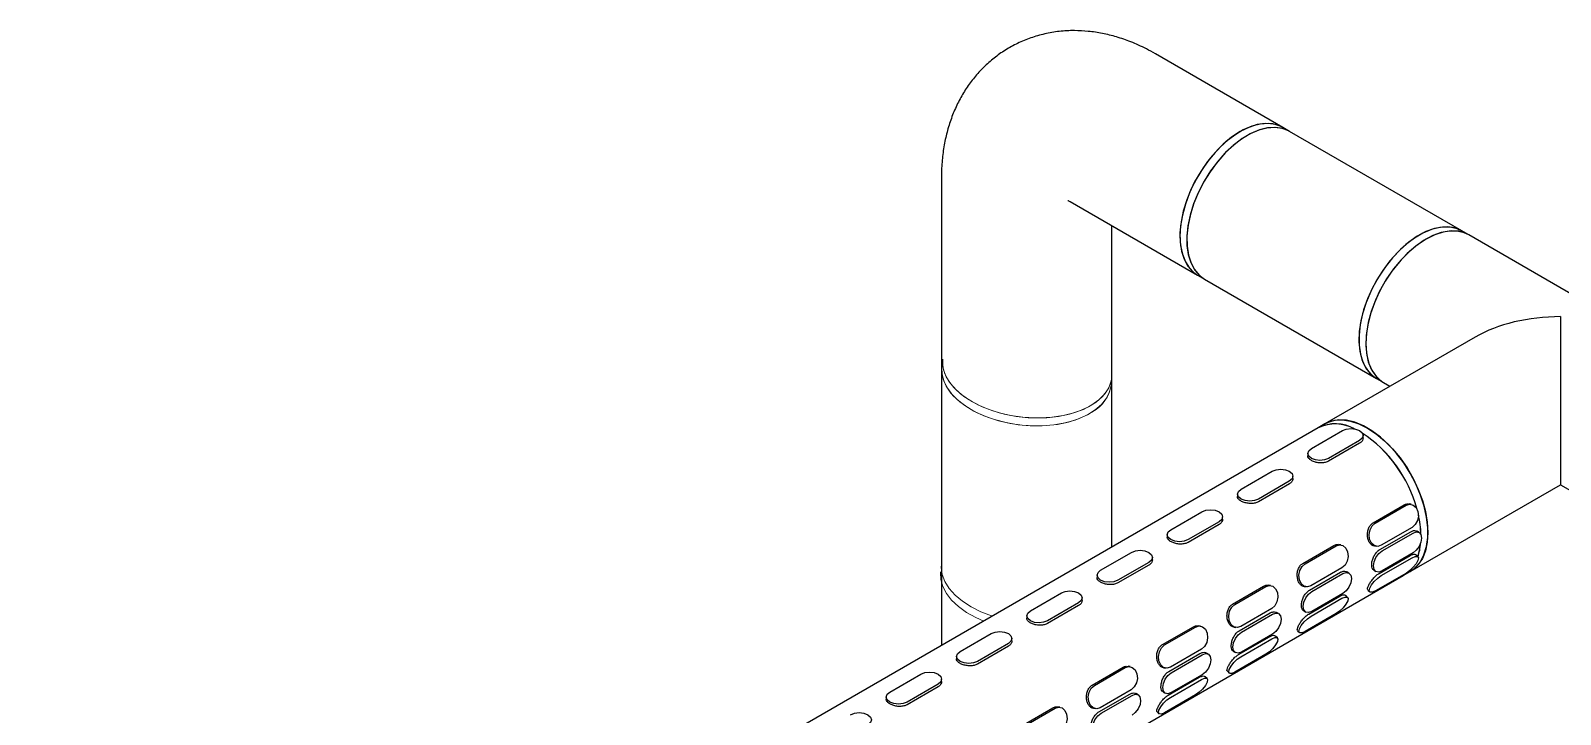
# Model space of a CAD drawing. Extents: x 0 to 3125, y 0 to 2290.
# Drawn here: x 2037.6 to 2350.8, y 1706 to 1845.9 of the extents above; entities that cross this region are included whole.
import ezdxf

# ---------------------------------------------------------------- set-up
doc = ezdxf.new("R2010")
doc.units = 0
doc.header["$LTSCALE"] = 10
doc.header["$MEASUREMENT"] = 0
doc.linetypes.add('SLD-实线', pattern=[0])
doc.layers.get('0').update_dxf_attribs({"linetype": 'CONTINUOUS'})

msp = doc.modelspace()

# ---------------------------------------------------------------- linework, layer by layer
at = {"color": 7, "linetype": 'Continuous', "lineweight": 25}
for p, q in [((2293.97, 1826.08), (2267.88, 1841.13)), ((2295.38, 1825.26), (2293.97, 1826.08)), ((2330.63, 1804.91), (2295.38, 1825.26)), ((2224.08, 1815.85), (2224.08, 1720.1)), ((2250.44, 1810.91), (2276.52, 1795.85)), ((2258.98, 1740.25), (2258.98, 1805.98)), ((2332.04, 1804.1), (2330.63, 1804.91)), ((2387.03, 1772.35), (2332.04, 1804.1)), ((2276.52, 1795.85), (2277.93, 1795.04)), ((2277.93, 1795.04), (2313.18, 1774.69)), ((2350.81, 1787.36), (2350.81, 1752.97)), ((2333.37, 1783.19), (2302.61, 1765.43)), ((2313.18, 1774.69), (2314.59, 1773.87)), ((2314.59, 1773.87), (2315.91, 1773.11)), ((2301.2, 1764.62), (1888.05, 1526.11)), ((2299.83, 1760.38), (2306.17, 1764.04)), ((2302.61, 1765.43), (2301.2, 1764.62)), ((2309.7, 1762.01), (2303.35, 1758.35)), ((2309.7, 1761.46), (2303.35, 1757.8)), ((2310.43, 1762.55), (2310.43, 1763.03)), ((2299.1, 1759.36), (2299.1, 1758.88)), ((2285.44, 1752.08), (2291.79, 1755.74)), ((2296.05, 1754.25), (2296.05, 1754.73)), ((2284.71, 1751.06), (2284.71, 1750.58)), ((2295.31, 1753.71), (2288.97, 1750.05)), ((2295.32, 1753.16), (2288.97, 1749.49)), ((2320.05, 1735.21), (2350.81, 1752.97)), ((2350.81, 1752.97), (2369.59, 1742.13)), ((2312.47, 1745.18), (2318.81, 1748.84)), ((2312.92, 1745.11), (2319.26, 1748.77)), ((2320.25, 1748.97), (2319.83, 1749.04)), ((2271.06, 1743.78), (2277.41, 1747.44)), ((2280.93, 1745.41), (2274.59, 1741.74)), ((2280.93, 1744.85), (2274.59, 1741.19)), ((2281.66, 1745.94), (2281.66, 1746.42)), ((2270.33, 1742.76), (2270.33, 1742.28)), ((2313.81, 1739.7), (2320.16, 1743.37)), ((2320.47, 1744.25), (2314.13, 1740.59)), ((2314.29, 1739.43), (2320.64, 1743.09)), ((2321.88, 1743.21), (2321.47, 1743.45)), ((2256.68, 1735.47), (2263.02, 1739.14)), ((2298.09, 1736.87), (2304.43, 1740.54)), ((2298.54, 1736.8), (2304.88, 1740.47)), ((2305.87, 1740.67), (2305.45, 1740.73)), ((2312.72, 1740.45), (2313.14, 1740.38)), ((2313.68, 1734.83), (2320.03, 1738.5)), ((2320.64, 1739.02), (2314.29, 1735.36)), ((2321.64, 1738.25), (2321.26, 1738.62)), ((2266.55, 1737.1), (2260.2, 1733.44)), ((2266.55, 1736.55), (2260.2, 1732.89)), ((2267.28, 1737.64), (2267.28, 1738.12)), ((2306.09, 1735.95), (2299.74, 1732.28)), ((2312.63, 1735.47), (2313.05, 1735.23)), ((2314.13, 1734.38), (2320.48, 1738.05)), ((1905.5, 1495.89), (2318.64, 1734.4)), ((2255.95, 1734.45), (2255.95, 1733.97)), ((2283.7, 1728.57), (2290.05, 1732.23)), ((2284.15, 1728.5), (2290.5, 1732.16)), ((2291.49, 1732.37), (2291.07, 1732.43)), ((2298.34, 1732.15), (2298.76, 1732.08)), ((2299.43, 1731.4), (2305.77, 1735.06)), ((2299.91, 1731.12), (2306.25, 1734.79)), ((2307.5, 1734.91), (2307.08, 1735.15)), ((2319.27, 1734.91), (2312.93, 1731.25)), ((2318.64, 1734.4), (2320.05, 1735.21)), ((2242.3, 1727.17), (2248.64, 1730.83)), ((2252.9, 1729.34), (2252.9, 1729.82)), ((2299.3, 1726.53), (2305.64, 1730.19)), ((2299.75, 1726.08), (2306.09, 1729.74)), ((2306.26, 1730.72), (2299.91, 1727.05)), ((2307.25, 1729.94), (2306.88, 1730.32)), ((2311.39, 1731.43), (2311.77, 1731.05)), ((2241.57, 1726.15), (2241.57, 1725.67)), ((2252.17, 1728.8), (2245.82, 1725.14)), ((2252.17, 1728.25), (2245.82, 1724.58)), ((2285.05, 1723.1), (2291.39, 1726.76)), ((2291.71, 1727.64), (2285.36, 1723.98)), ((2285.53, 1722.82), (2291.87, 1726.48)), ((2293.12, 1726.61), (2292.7, 1726.85)), ((2298.25, 1727.17), (2298.66, 1726.93)), ((2304.89, 1726.61), (2298.55, 1722.95)), ((2269.32, 1720.27), (2275.67, 1723.93)), ((2269.77, 1720.2), (2276.12, 1723.86)), ((2277.1, 1724.06), (2276.69, 1724.13)), ((2283.96, 1723.84), (2284.37, 1723.78)), ((2297.01, 1723.12), (2297.39, 1722.75)), ((2227.91, 1718.87), (2234.26, 1722.53)), ((2237.78, 1720.5), (2231.44, 1716.84)), ((2237.79, 1719.94), (2231.44, 1716.28)), ((2238.52, 1721.04), (2238.51, 1721.52)), ((2284.92, 1718.23), (2291.26, 1721.89)), ((2285.37, 1717.78), (2291.71, 1721.44)), ((2291.87, 1722.41), (2285.53, 1718.75)), ((2292.87, 1721.64), (2292.49, 1722.02)), ((2227.18, 1717.85), (2227.18, 1717.37)), ((2270.66, 1714.79), (2277.01, 1718.46)), ((2277.32, 1719.34), (2270.98, 1715.68)), ((2271.14, 1714.52), (2277.49, 1718.18)), ((2278.73, 1718.31), (2278.32, 1718.55)), ((2283.87, 1718.87), (2284.28, 1718.63)), ((2290.51, 1718.31), (2284.16, 1714.65)), ((2213.53, 1710.56), (2219.88, 1714.23)), ((2254.94, 1711.97), (2261.28, 1715.63)), ((2255.39, 1711.9), (2261.73, 1715.56)), ((2262.72, 1715.76), (2262.3, 1715.83)), ((2269.57, 1715.54), (2269.99, 1715.48)), ((2270.53, 1709.92), (2276.88, 1713.59)), ((2277.49, 1714.11), (2271.15, 1710.45)), ((2278.49, 1713.34), (2278.11, 1713.71)), ((2282.63, 1714.82), (2283.01, 1714.45)), ((2223.4, 1712.2), (2217.06, 1708.53)), ((2223.4, 1711.64), (2217.06, 1707.98)), ((2224.13, 1712.73), (2224.13, 1713.21)), ((2262.94, 1711.04), (2256.6, 1707.37)), ((2264.35, 1710), (2263.94, 1710.24)), ((2269.48, 1710.56), (2269.9, 1710.32)), ((2270.98, 1709.48), (2277.33, 1713.14)), ((2212.8, 1709.55), (2212.8, 1709.07)), ((2240.56, 1703.66), (2246.9, 1707.33)), ((2241.01, 1703.59), (2247.35, 1707.26)), ((2248.34, 1707.46), (2247.92, 1707.52)), ((2255.19, 1707.24), (2255.61, 1707.17)), ((2256.28, 1706.49), (2262.63, 1710.16)), ((2256.76, 1706.22), (2263.11, 1709.88)), ((2276.13, 1710.01), (2269.78, 1706.34)), ((2268.25, 1706.52), (2268.62, 1706.14))]:
    msp.add_line(p, q, dxfattribs=at)
at = {"color": 7, "linetype": 'SLD-实线', "lineweight": 15}
for p, q in [((2224.36, 1778.67), (2224.18, 1777.06)), ((2258.81, 1773.3), (2258.98, 1774.91))]:
    msp.add_line(p, q, dxfattribs=at)
at = {"color": 7, "linetype": 'Continuous', "lineweight": 25, "flags": 128}
for points in [[(2293.97, 1826.08), (2293.32, 1826.4), (2291.92, 1826.8), (2290.37, 1826.88), (2288.72, 1826.64), (2287, 1826.08), (2285.24, 1825.21), (2283.49, 1824.05), (2281.77, 1822.63), (2280.12, 1820.97), (2278.57, 1819.1), (2277.17, 1817.07), (2275.92, 1814.91), (2274.87, 1812.68), (2274.02, 1810.4), (2273.41, 1808.14), (2273.03, 1805.94), (2272.91, 1803.84)], [(2293.97, 1826.08), (2293.8, 1826.17), (2292.45, 1826.69), (2290.95, 1826.89), (2289.33, 1826.77), (2287.63, 1826.32), (2285.89, 1825.56), (2284.13, 1824.51), (2282.39, 1823.18), (2280.71, 1821.6), (2279.12, 1819.8), (2277.66, 1817.82), (2276.35, 1815.71), (2275.23, 1813.5), (2274.3, 1811.23), (2273.6, 1808.96), (2273.14, 1806.73), (2272.92, 1804.59), (2272.96, 1802.58), (2273.24, 1800.74), (2273.77, 1799.1), (2274.53, 1797.71), (2275.51, 1796.59), (2276.52, 1795.85)], [(2295.38, 1825.26), (2295.21, 1825.36), (2293.86, 1825.88), (2292.36, 1826.08), (2290.74, 1825.95), (2289.04, 1825.51), (2287.3, 1824.75), (2285.54, 1823.69), (2283.8, 1822.36), (2282.12, 1820.78), (2280.53, 1818.99), (2279.07, 1817.01), (2277.76, 1814.89), (2276.64, 1812.68), (2275.71, 1810.42), (2275.01, 1808.15), (2274.55, 1805.92), (2274.33, 1803.78), (2274.37, 1801.77), (2274.65, 1799.92), (2275.18, 1798.29), (2275.94, 1796.9), (2276.92, 1795.77), (2277.93, 1795.04)], [(2295.38, 1825.26), (2295.31, 1825.3), (2293.97, 1825.85), (2292.48, 1826.07), (2290.87, 1825.97), (2289.18, 1825.55), (2287.43, 1824.82), (2285.67, 1823.78), (2283.93, 1822.47), (2282.25, 1820.91), (2280.65, 1819.13), (2279.18, 1817.17), (2277.86, 1815.06), (2276.72, 1812.86), (2275.78, 1810.59), (2275.06, 1808.32), (2274.58, 1806.09), (2274.34, 1803.94), (2274.36, 1801.91), (2274.62, 1800.06), (2275.13, 1798.41), (2275.88, 1797), (2276.84, 1795.85), (2277.93, 1795.04)], [(2330.63, 1804.91), (2329.69, 1805.35), (2328.25, 1805.68), (2326.68, 1805.69), (2325.01, 1805.38), (2323.28, 1804.75), (2321.52, 1803.82), (2319.77, 1802.6), (2318.06, 1801.12), (2316.43, 1799.41), (2314.91, 1797.5), (2313.54, 1795.44), (2312.33, 1793.26), (2311.32, 1791.01), (2310.53, 1788.74), (2309.96, 1786.49), (2309.64, 1784.31), (2309.57, 1782.23), (2309.75, 1780.32), (2310.18, 1778.59), (2310.85, 1777.1), (2311.74, 1775.86)], [(2330.63, 1804.91), (2330.56, 1804.95), (2329.22, 1805.5), (2327.73, 1805.72), (2326.12, 1805.62), (2324.43, 1805.2), (2322.68, 1804.47), (2320.92, 1803.43), (2319.18, 1802.12), (2317.5, 1800.56), (2315.9, 1798.78), (2314.43, 1796.82), (2313.11, 1794.71), (2311.97, 1792.5), (2311.03, 1790.24), (2310.31, 1787.97), (2309.83, 1785.74), (2309.59, 1783.59), (2309.61, 1781.56), (2309.87, 1779.71), (2310.38, 1778.06), (2311.13, 1776.64), (2312.09, 1775.5), (2313.18, 1774.69)], [(2332.04, 1804.1), (2331.4, 1804.42), (2329.99, 1804.82), (2328.44, 1804.9), (2326.79, 1804.66), (2325.07, 1804.1), (2323.32, 1803.23), (2321.56, 1802.07), (2319.84, 1800.65), (2318.19, 1798.99), (2316.65, 1797.12), (2315.24, 1795.09), (2313.99, 1792.93), (2312.94, 1790.7), (2312.09, 1788.43), (2311.48, 1786.17), (2311.1, 1783.96), (2310.98, 1781.86), (2311.1, 1779.91), (2311.48, 1778.14), (2312.09, 1776.59), (2312.94, 1775.29), (2313.99, 1774.27), (2314.59, 1773.87)], [(2332.04, 1804.1), (2331.1, 1804.53), (2329.66, 1804.87), (2328.09, 1804.88), (2326.42, 1804.57), (2324.69, 1803.94), (2322.93, 1803), (2321.18, 1801.78), (2319.47, 1800.3), (2317.84, 1798.59), (2316.32, 1796.69), (2314.95, 1794.62), (2313.74, 1792.45), (2312.73, 1790.2), (2311.94, 1787.93), (2311.37, 1785.68), (2311.05, 1783.49), (2310.98, 1781.42), (2311.16, 1779.5), (2311.59, 1777.78), (2312.26, 1776.28), (2313.15, 1775.04)], [(2272.91, 1803.84), (2273.03, 1801.89), (2273.41, 1800.12), (2274.02, 1798.57), (2274.87, 1797.27), (2275.92, 1796.25), (2276.52, 1795.85)], [(2311.74, 1775.86), (2312.84, 1774.9), (2313.18, 1774.69)], [(2313.15, 1775.04), (2314.25, 1774.09), (2314.59, 1773.87)], [(2302.61, 1765.43), (2303.25, 1765.75), (2304.66, 1766.16), (2306.21, 1766.24), (2307.85, 1766), (2309.57, 1765.44), (2311.33, 1764.57)], [(2320.05, 1735.21), (2321.2, 1736.07), (2322.15, 1737.23), (2322.88, 1738.65), (2323.38, 1740.31), (2323.64, 1742.18), (2323.64, 1744.21), (2323.39, 1746.37), (2322.9, 1748.6), (2322.17, 1750.87), (2321.22, 1753.13), (2320.07, 1755.34), (2318.74, 1757.44), (2317.26, 1759.39), (2315.66, 1761.16), (2313.97, 1762.71), (2312.23, 1764.01), (2310.47, 1765.03), (2308.73, 1765.75), (2307.04, 1766.16), (2305.43, 1766.24), (2303.95, 1766), (2302.62, 1765.44), (2302.61, 1765.43)], [(2306.17, 1764.04), (2306.98, 1764.36), (2307.94, 1764.47), (2308.89, 1764.36), (2309.7, 1764.05), (2310.24, 1763.58), (2310.43, 1763.03), (2310.24, 1762.48), (2309.7, 1762.01)], [(2311.33, 1764.57), (2313.09, 1763.41), (2314.81, 1761.98), (2316.46, 1760.32), (2318, 1758.46), (2319.41, 1756.42), (2320.66, 1754.27), (2321.71, 1752.03), (2322.55, 1749.76), (2323.17, 1747.5), (2323.54, 1745.3), (2323.67, 1743.2), (2323.54, 1741.24), (2323.17, 1739.47), (2322.55, 1737.92), (2321.71, 1736.63), (2320.66, 1735.61), (2320.05, 1735.21)], [(2303.35, 1758.35), (2302.54, 1758.04), (2301.59, 1757.93), (2300.64, 1758.04), (2299.83, 1758.35), (2299.29, 1758.81), (2299.1, 1759.36), (2299.29, 1759.91), (2299.83, 1760.38)], [(2291.79, 1755.74), (2292.6, 1756.05), (2293.55, 1756.16), (2294.51, 1756.05), (2295.31, 1755.74), (2295.86, 1755.28), (2296.05, 1754.73), (2295.86, 1754.18), (2295.31, 1753.71)], [(2288.97, 1750.05), (2288.16, 1749.73), (2287.21, 1749.62), (2286.25, 1749.73), (2285.44, 1750.04), (2284.9, 1750.51), (2284.71, 1751.06), (2284.9, 1751.61), (2285.44, 1752.08)], [(2277.41, 1747.44), (2278.22, 1747.75), (2279.17, 1747.86), (2280.12, 1747.75), (2280.93, 1747.44), (2281.47, 1746.97), (2281.66, 1746.42), (2281.47, 1745.87), (2280.93, 1745.41)], [(2319.26, 1748.77), (2319.98, 1748.99), (2320.69, 1748.83), (2321.27, 1748.32), (2321.63, 1747.53), (2321.73, 1746.58), (2321.54, 1745.63), (2321.1, 1744.81), (2320.47, 1744.25)], [(2314.13, 1740.59), (2313.41, 1740.37), (2312.7, 1740.53), (2312.13, 1741.04), (2311.76, 1741.83), (2311.66, 1742.77), (2311.85, 1743.73), (2312.29, 1744.55), (2312.92, 1745.11)], [(2274.59, 1741.74), (2273.78, 1741.43), (2272.82, 1741.32), (2271.87, 1741.43), (2271.06, 1741.74), (2270.52, 1742.21), (2270.33, 1742.76), (2270.52, 1743.31), (2271.06, 1743.78)], [(2320.64, 1743.09), (2321.31, 1743.33), (2321.88, 1743.21), (2322.27, 1742.77), (2322.4, 1742.07), (2322.27, 1741.22), (2321.88, 1740.33), (2321.31, 1739.56), (2320.64, 1739.02)], [(2263.02, 1739.14), (2263.83, 1739.45), (2264.79, 1739.56), (2265.74, 1739.45), (2266.55, 1739.14), (2267.09, 1738.67), (2267.28, 1738.12), (2267.09, 1737.57), (2266.55, 1737.1)], [(2304.88, 1740.47), (2305.6, 1740.69), (2306.3, 1740.53), (2306.88, 1740.01), (2307.25, 1739.22), (2307.34, 1738.28), (2307.16, 1737.33), (2306.72, 1736.51), (2306.09, 1735.95)], [(2314.29, 1735.36), (2313.62, 1735.12), (2313.05, 1735.23), (2312.66, 1735.67), (2312.53, 1736.37), (2312.66, 1737.23), (2313.04, 1738.11), (2313.62, 1738.88), (2314.29, 1739.43)], [(2321.63, 1738.25), (2321.97, 1739.5), (2322.2, 1741.01)], [(2260.2, 1733.44), (2259.4, 1733.13), (2258.44, 1733.02), (2257.49, 1733.13), (2256.68, 1733.44), (2256.14, 1733.91), (2255.95, 1734.46), (2256.14, 1735.01), (2256.68, 1735.47)], [(2299.74, 1732.28), (2299.02, 1732.07), (2298.32, 1732.23), (2297.74, 1732.74), (2297.38, 1733.53), (2297.28, 1734.47), (2297.47, 1735.42), (2297.91, 1736.24), (2298.54, 1736.8)], [(2318.64, 1734.4), (2319.25, 1734.8), (2319.8, 1735.27)], [(2318.64, 1734.4), (2319.79, 1735.26), (2319.8, 1735.27)], [(2320.48, 1738.05), (2321.11, 1738.32), (2321.55, 1738.31), (2321.73, 1738.02), (2321.64, 1737.5), (2321.27, 1736.82), (2320.7, 1736.09), (2319.99, 1735.42), (2319.27, 1734.91)], [(2290.5, 1732.16), (2291.22, 1732.38), (2291.92, 1732.22), (2292.5, 1731.71), (2292.87, 1730.92), (2292.96, 1729.98), (2292.78, 1729.02), (2292.34, 1728.2), (2291.71, 1727.64)], [(2306.25, 1734.79), (2306.93, 1735.02), (2307.5, 1734.91), (2307.88, 1734.47), (2308.02, 1733.77), (2307.88, 1732.91), (2307.5, 1732.03), (2306.93, 1731.26), (2306.26, 1730.72)], [(2312.93, 1731.25), (2312.3, 1730.98), (2311.86, 1730.99), (2311.67, 1731.28), (2311.77, 1731.8), (2312.13, 1732.48), (2312.71, 1733.21), (2313.41, 1733.88), (2314.13, 1734.38)], [(2248.64, 1730.83), (2249.45, 1731.14), (2250.4, 1731.25), (2251.36, 1731.15), (2252.17, 1730.83), (2252.71, 1730.37), (2252.9, 1729.82), (2252.71, 1729.27), (2252.17, 1728.8)], [(2299.91, 1727.05), (2299.24, 1726.82), (2298.66, 1726.93), (2298.28, 1727.37), (2298.15, 1728.07), (2298.28, 1728.93), (2298.66, 1729.81), (2299.23, 1730.58), (2299.91, 1731.12)], [(2306.09, 1729.74), (2306.72, 1730.01), (2307.16, 1730), (2307.35, 1729.72), (2307.26, 1729.2), (2306.89, 1728.52), (2306.31, 1727.79), (2305.61, 1727.12), (2304.89, 1726.61)], [(2245.82, 1725.14), (2245.01, 1724.83), (2244.06, 1724.72), (2243.11, 1724.82), (2242.3, 1725.14), (2241.76, 1725.6), (2241.57, 1726.15), (2241.76, 1726.7), (2242.3, 1727.17)], [(2285.36, 1723.98), (2284.64, 1723.76), (2283.94, 1723.92), (2283.36, 1724.44), (2282.99, 1725.22), (2282.9, 1726.17), (2283.08, 1727.12), (2283.52, 1727.94), (2284.15, 1728.5)], [(2291.87, 1726.48), (2292.55, 1726.72), (2293.12, 1726.61), (2293.5, 1726.17), (2293.63, 1725.47), (2293.5, 1724.61), (2293.12, 1723.73), (2292.55, 1722.96), (2291.87, 1722.41)], [(2298.55, 1722.95), (2297.92, 1722.68), (2297.48, 1722.69), (2297.29, 1722.98), (2297.39, 1723.5), (2297.75, 1724.17), (2298.33, 1724.9), (2299.03, 1725.57), (2299.75, 1726.08)], [(2234.26, 1722.53), (2235.07, 1722.84), (2236.02, 1722.95), (2236.98, 1722.84), (2237.78, 1722.53), (2238.32, 1722.07), (2238.51, 1721.52), (2238.32, 1720.96), (2237.78, 1720.5)], [(2276.12, 1723.86), (2276.84, 1724.08), (2277.54, 1723.92), (2278.12, 1723.41), (2278.48, 1722.62), (2278.58, 1721.68), (2278.39, 1720.72), (2277.95, 1719.9), (2277.32, 1719.34)], [(2285.53, 1718.75), (2284.85, 1718.51), (2284.28, 1718.63), (2283.9, 1719.07), (2283.76, 1719.77), (2283.9, 1720.62), (2284.28, 1721.51), (2284.85, 1722.28), (2285.53, 1722.82)], [(2270.98, 1715.68), (2270.26, 1715.46), (2269.56, 1715.62), (2268.98, 1716.13), (2268.61, 1716.92), (2268.52, 1717.86), (2268.7, 1718.82), (2269.14, 1719.64), (2269.77, 1720.2)], [(2291.71, 1721.44), (2292.34, 1721.71), (2292.78, 1721.7), (2292.97, 1721.41), (2292.87, 1720.89), (2292.51, 1720.22), (2291.93, 1719.49), (2291.23, 1718.82), (2290.51, 1718.31)], [(2231.44, 1716.84), (2230.63, 1716.52), (2229.68, 1716.41), (2228.72, 1716.52), (2227.91, 1716.83), (2227.37, 1717.3), (2227.18, 1717.85), (2227.37, 1718.4), (2227.91, 1718.87)], [(2277.49, 1718.18), (2278.16, 1718.42), (2278.73, 1718.31), (2279.12, 1717.86), (2279.25, 1717.16), (2279.12, 1716.31), (2278.74, 1715.43), (2278.17, 1714.65), (2277.49, 1714.11)], [(2284.16, 1714.65), (2283.54, 1714.38), (2283.09, 1714.39), (2282.91, 1714.67), (2283, 1715.19), (2283.37, 1715.87), (2283.94, 1716.6), (2284.65, 1717.27), (2285.37, 1717.78)], [(2219.88, 1714.23), (2220.69, 1714.54), (2221.64, 1714.65), (2222.59, 1714.54), (2223.4, 1714.23), (2223.94, 1713.76), (2224.13, 1713.21), (2223.94, 1712.66), (2223.4, 1712.2)], [(2261.73, 1715.56), (2262.45, 1715.78), (2263.16, 1715.62), (2263.73, 1715.1), (2264.1, 1714.32), (2264.2, 1713.37), (2264.01, 1712.42), (2263.57, 1711.6), (2262.94, 1711.04)], [(2271.15, 1710.45), (2270.47, 1710.21), (2269.9, 1710.32), (2269.52, 1710.76), (2269.38, 1711.47), (2269.52, 1712.32), (2269.9, 1713.2), (2270.47, 1713.97), (2271.14, 1714.52)], [(2277.33, 1713.14), (2277.96, 1713.41), (2278.4, 1713.4), (2278.59, 1713.11), (2278.49, 1712.59), (2278.13, 1711.91), (2277.55, 1711.18), (2276.85, 1710.51), (2276.13, 1710.01)], [(2217.06, 1708.53), (2216.25, 1708.22), (2215.29, 1708.11), (2214.34, 1708.22), (2213.53, 1708.53), (2212.99, 1709), (2212.8, 1709.55), (2212.99, 1710.1), (2213.53, 1710.56)], [(2256.6, 1707.37), (2255.88, 1707.16), (2255.17, 1707.32), (2254.6, 1707.83), (2254.23, 1708.62), (2254.13, 1709.56), (2254.32, 1710.51), (2254.76, 1711.33), (2255.39, 1711.9)], [(2247.35, 1707.26), (2248.07, 1707.47), (2248.77, 1707.31), (2249.35, 1706.8), (2249.72, 1706.01), (2249.81, 1705.07), (2249.63, 1704.12), (2249.19, 1703.3), (2248.56, 1702.73)], [(2263.11, 1709.88), (2263.78, 1710.11), (2264.35, 1710), (2264.73, 1709.56), (2264.87, 1708.86), (2264.74, 1708), (2264.35, 1707.12), (2263.78, 1706.35), (2263.11, 1705.81)], [(2269.78, 1706.34), (2269.15, 1706.07), (2268.71, 1706.08), (2268.52, 1706.37), (2268.62, 1706.89), (2268.98, 1707.57), (2269.56, 1708.3), (2270.26, 1708.97), (2270.98, 1709.48)], [(2205.49, 1705.92), (2206.3, 1706.24), (2207.26, 1706.35), (2208.21, 1706.24), (2209.02, 1705.93), (2209.56, 1705.46), (2209.75, 1704.91), (2209.56, 1704.36), (2209.02, 1703.89)], [(2256.76, 1702.14), (2256.09, 1701.91), (2255.52, 1702.02), (2255.13, 1702.46), (2255, 1703.16), (2255.13, 1704.02), (2255.51, 1704.9), (2256.09, 1705.67), (2256.76, 1706.22)]]:
    msp.add_lwpolyline(points, dxfattribs=at)
at = {"color": 7, "linetype": 'SLD-实线', "lineweight": 15, "flags": 128}
for points in [[(2255.08, 1767.92), (2253.4, 1766.98), (2251.49, 1766.21), (2249.37, 1765.62), (2247.09, 1765.22), (2244.7, 1765.03), (2242.24, 1765.04), (2239.76, 1765.26), (2237.33, 1765.68), (2234.97, 1766.3), (2232.75, 1767.09), (2230.71, 1768.05), (2228.89, 1769.16), (2227.32, 1770.39), (2226.04, 1771.71), (2225.08, 1773.11), (2224.45, 1774.55), (2224.17, 1776), (2224.18, 1777.06)], [(2258.81, 1773.3), (2258.51, 1772), (2257.86, 1770.66), (2256.88, 1769.41), (2255.58, 1768.27), (2254, 1767.28), (2252.16, 1766.45), (2250.11, 1765.8), (2247.88, 1765.33), (2245.52, 1765.07), (2243.07, 1765.01), (2240.6, 1765.16), (2238.14, 1765.52), (2235.76, 1766.07), (2233.49, 1766.8), (2231.38, 1767.71), (2229.48, 1768.77), (2227.82, 1769.96), (2226.44, 1771.25), (2225.37, 1772.63), (2224.62, 1774.06), (2224.22, 1775.51), (2224.17, 1776.95), (2224.18, 1777.06)], [(2224.36, 1778.67), (2224.33, 1777.96), (2224.52, 1776.51), (2225.07, 1775.06), (2225.96, 1773.66), (2227.16, 1772.31), (2228.66, 1771.06), (2230.43, 1769.92), (2232.42, 1768.92), (2234.6, 1768.09), (2236.93, 1767.43), (2239.35, 1766.96), (2241.82, 1766.69), (2244.29, 1766.63), (2246.7, 1766.77), (2249.01, 1767.12), (2251.17, 1767.67), (2253.14, 1768.4), (2254.88, 1769.3), (2256.34, 1770.35), (2257.51, 1771.54), (2258.35, 1772.83), (2258.86, 1774.2), (2258.98, 1774.91)], [(2258.98, 1774.91), (2258.69, 1773.62), (2258.04, 1772.27), (2257.06, 1771.02), (2255.76, 1769.89), (2254.18, 1768.9), (2252.34, 1768.07), (2250.28, 1767.41), (2248.05, 1766.95), (2245.69, 1766.69), (2243.25, 1766.63), (2240.78, 1766.78), (2238.32, 1767.13), (2235.93, 1767.68), (2233.66, 1768.42), (2231.55, 1769.33), (2229.65, 1770.38), (2227.99, 1771.57), (2226.62, 1772.87), (2225.54, 1774.24), (2224.8, 1775.67), (2224.4, 1777.12), (2224.35, 1778.56), (2224.36, 1778.67)], [(2224.1, 1736.76), (2224.06, 1736.05), (2224.26, 1734.6), (2224.81, 1733.15), (2225.69, 1731.74), (2226.9, 1730.4), (2228.4, 1729.15), (2230.16, 1728.01), (2232.16, 1727.01), (2234.34, 1726.18), (2234.52, 1726.12)], [(2232.74, 1725.1), (2231.11, 1725.8), (2229.21, 1726.86), (2227.55, 1728.05), (2226.17, 1729.34), (2225.1, 1730.72), (2224.36, 1732.14), (2223.96, 1733.59), (2223.91, 1735.04), (2223.92, 1735.15)]]:
    msp.add_lwpolyline(points, dxfattribs=at)
at = {"color": 7, "linetype": 'SLD-实线', "lineweight": 15}
msp.add_arc((2251.32, 1774.51), 7.58, 299.6956, 350.8208, dxfattribs=at)
at = {"color": 7, "linetype": 'Continuous', "lineweight": 25}
for centre, radius, start, end in [((2304.73, 1757.45), 7.99, 60.4579, 116.2353), ((2304.72, 1757.18), 8.23, 61.325, 115.3683), ((2295.04, 1740.84), 27.34, 15.4114, 56.1923), ((2295.24, 1740.98), 27.11, 15.2328, 56.3711), ((2301.37, 1742.12), 20.9, 1.8629, 12.9848), ((2301.98, 1742.2), 20.29, 1.695, 13.1531), ((2310.57, 1741.97), 11.67, 341.3989, 355.2447)]:
    msp.add_arc(centre, radius, start, end, dxfattribs=at)
msp.add_ellipse((2350.81, 1773.11), major_axis=(24.68, 0), ratio=0.577382, start_param=1.570796, end_param=2.356113, dxfattribs=at)
for points, knots in [([(2267.88, 1841.13), (2267.27, 1841.48), (2265.63, 1842.39), (2262.98, 1843.58), (2259.97, 1844.62), (2257.06, 1845.34), (2254.18, 1845.77), (2251.23, 1845.93), (2248.23, 1845.77), (2245.23, 1845.26), (2242.37, 1844.44), (2239.67, 1843.33), (2237.15, 1841.93), (2234.82, 1840.29), (2232.7, 1838.41), (2230.8, 1836.33), (2229.12, 1834.05), (2227.67, 1831.59), (2226.46, 1828.96), (2225.48, 1826.17), (2224.75, 1823.23), (2224.27, 1820.13), (2224.1, 1817.65), (2224.09, 1816.2), (2224.08, 1815.85)], [0, 0, 0, 0, 0.032998, 0.088319, 0.137413, 0.185248, 0.231862, 0.277394, 0.327049, 0.375494, 0.422798, 0.469185, 0.514885, 0.560125, 0.605078, 0.649972, 0.695054, 0.740582, 0.786819, 0.834021, 0.882411, 0.932134, 0.983204, 1, 1, 1, 1]), ([(2249.99, 1811.14), (2250.01, 1811.13), (2250.06, 1811.12), (2250.32, 1810.98), (2250.44, 1810.91)], [0, 0, 0, 0, 0.546734, 1, 1, 1, 1]), ([(2310.43, 1762.55), (2310.4, 1762.38), (2310.35, 1762.02), (2310.02, 1761.66), (2309.76, 1761.5), (2309.7, 1761.46)], [0, 0, 0, 0, 0.423126, 0.853109, 1, 1, 1, 1]), ([(2303.35, 1757.8), (2303.14, 1757.7), (2302.7, 1757.5), (2301.88, 1757.41), (2301.03, 1757.49), (2300.24, 1757.71), (2299.6, 1758.05), (2299.22, 1758.44), (2299.05, 1758.74), (2299.1, 1758.88), (2299.1, 1758.88)], [0, 0, 0, 0, 0.142215, 0.284395, 0.42749, 0.571195, 0.713914, 0.855602, 0.997791, 1, 1, 1, 1]), ([(2296.04, 1754.25), (2296.02, 1754.07), (2295.97, 1753.72), (2295.64, 1753.36), (2295.38, 1753.2), (2295.32, 1753.16)], [0, 0, 0, 0, 0.423126, 0.853109, 1, 1, 1, 1]), ([(2288.97, 1749.49), (2288.75, 1749.39), (2288.32, 1749.2), (2287.5, 1749.11), (2286.65, 1749.19), (2285.86, 1749.41), (2285.22, 1749.74), (2284.83, 1750.14), (2284.67, 1750.43), (2284.72, 1750.58), (2284.72, 1750.58)], [0, 0, 0, 0, 0.142215, 0.284395, 0.42749, 0.571195, 0.713914, 0.855602, 0.997791, 1, 1, 1, 1]), ([(2318.81, 1748.84), (2319.02, 1748.94), (2319.35, 1749.1), (2319.7, 1749.03), (2319.83, 1749)], [0, 0, 0, 0, 0.623079, 1, 1, 1, 1]), ([(2281.66, 1745.94), (2281.63, 1745.77), (2281.58, 1745.42), (2281.25, 1745.05), (2281, 1744.89), (2280.93, 1744.85)], [0, 0, 0, 0, 0.423126, 0.853109, 1, 1, 1, 1]), ([(2312.73, 1740.48), (2312.65, 1740.49), (2312.37, 1740.5), (2311.97, 1740.81), (2311.58, 1741.37), (2311.34, 1742.12), (2311.29, 1742.96), (2311.42, 1743.79), (2311.75, 1744.53), (2312.14, 1744.97), (2312.4, 1745.14), (2312.47, 1745.18)], [0, 0, 0, 0, 0.050788, 0.180219, 0.310202, 0.439293, 0.567452, 0.696064, 0.825819, 0.955648, 1, 1, 1, 1]), ([(2274.59, 1741.19), (2274.37, 1741.09), (2273.94, 1740.89), (2273.11, 1740.81), (2272.27, 1740.88), (2271.48, 1741.11), (2270.84, 1741.44), (2270.45, 1741.84), (2270.29, 1742.13), (2270.33, 1742.27), (2270.33, 1742.28)], [0, 0, 0, 0, 0.142215, 0.284395, 0.42749, 0.571195, 0.713914, 0.855602, 0.997791, 1, 1, 1, 1]), ([(2320.16, 1743.37), (2320.35, 1743.45), (2320.75, 1743.63), (2321.21, 1743.61), (2321.4, 1743.46), (2321.45, 1743.43)], [0, 0, 0, 0, 0.426968, 0.85383, 1, 1, 1, 1]), ([(2304.43, 1740.54), (2304.64, 1740.64), (2304.97, 1740.79), (2305.32, 1740.73), (2305.45, 1740.7)], [0, 0, 0, 0, 0.623079, 1, 1, 1, 1]), ([(2312.65, 1735.5), (2312.56, 1735.55), (2312.35, 1735.66), (2312.19, 1736.13), (2312.16, 1736.79), (2312.3, 1737.57), (2312.6, 1738.35), (2313.05, 1739.06), (2313.48, 1739.5), (2313.74, 1739.66), (2313.81, 1739.7)], [0, 0, 0, 0, 0.0943393, 0.2379396, 0.3805536, 0.5221382, 0.6642235, 0.8075723, 0.9510016, 1, 1, 1, 1]), ([(2320.03, 1738.5), (2320.22, 1738.59), (2320.6, 1738.77), (2321.04, 1738.79), (2321.18, 1738.66), (2321.24, 1738.6)], [0, 0, 0, 0, 0.368794, 0.737497, 1, 1, 1, 1]), ([(2267.28, 1737.64), (2267.25, 1737.47), (2267.2, 1737.11), (2266.87, 1736.75), (2266.62, 1736.59), (2266.55, 1736.55)], [0, 0, 0, 0, 0.423126, 0.853109, 1, 1, 1, 1]), ([(2298.34, 1732.18), (2298.27, 1732.18), (2297.99, 1732.2), (2297.59, 1732.5), (2297.19, 1733.07), (2296.96, 1733.82), (2296.9, 1734.66), (2297.04, 1735.49), (2297.37, 1736.23), (2297.76, 1736.67), (2298.02, 1736.83), (2298.09, 1736.87)], [0, 0, 0, 0, 0.0507877, 0.1802188, 0.3102021, 0.4392927, 0.5674516, 0.6960635, 0.8258193, 0.9556478, 1, 1, 1, 1]), ([(2305.77, 1735.06), (2305.97, 1735.15), (2306.37, 1735.32), (2306.83, 1735.31), (2307.02, 1735.16), (2307.07, 1735.12)], [0, 0, 0, 0, 0.426968, 0.85383, 1, 1, 1, 1]), ([(2260.2, 1732.89), (2259.99, 1732.79), (2259.56, 1732.59), (2258.73, 1732.51), (2257.88, 1732.58), (2257.1, 1732.8), (2256.45, 1733.14), (2256.07, 1733.54), (2255.9, 1733.83), (2255.95, 1733.97), (2255.95, 1733.97)], [0, 0, 0, 0, 0.142215, 0.284395, 0.42749, 0.571195, 0.713914, 0.855602, 0.997791, 1, 1, 1, 1]), ([(2290.05, 1732.23), (2290.26, 1732.33), (2290.59, 1732.49), (2290.93, 1732.42), (2291.07, 1732.4)], [0, 0, 0, 0, 0.623079, 1, 1, 1, 1]), ([(2311.41, 1731.45), (2311.39, 1731.46), (2311.3, 1731.5), (2311.32, 1731.79), (2311.48, 1732.29), (2311.82, 1732.92), (2312.3, 1733.59), (2312.86, 1734.23), (2313.35, 1734.63), (2313.61, 1734.79), (2313.68, 1734.83)], [0, 0, 0, 0, 0.044156, 0.195713, 0.346229, 0.495659, 0.645618, 0.79691, 0.948286, 1, 1, 1, 1]), ([(2252.9, 1729.34), (2252.87, 1729.16), (2252.82, 1728.81), (2252.49, 1728.45), (2252.23, 1728.29), (2252.17, 1728.25)], [0, 0, 0, 0, 0.423126, 0.853109, 1, 1, 1, 1]), ([(2298.27, 1727.2), (2298.18, 1727.24), (2297.97, 1727.36), (2297.81, 1727.82), (2297.77, 1728.49), (2297.92, 1729.26), (2298.22, 1730.05), (2298.66, 1730.76), (2299.1, 1731.19), (2299.36, 1731.36), (2299.43, 1731.4)], [0, 0, 0, 0, 0.094339, 0.23794, 0.380554, 0.522138, 0.664223, 0.807572, 0.951002, 1, 1, 1, 1]), ([(2305.64, 1730.19), (2305.84, 1730.29), (2306.22, 1730.47), (2306.65, 1730.49), (2306.8, 1730.35), (2306.86, 1730.3)], [0, 0, 0, 0, 0.3687943, 0.737497, 1, 1, 1, 1]), ([(2283.96, 1723.88), (2283.88, 1723.88), (2283.61, 1723.89), (2283.21, 1724.2), (2282.81, 1724.76), (2282.58, 1725.52), (2282.52, 1726.35), (2282.66, 1727.19), (2282.99, 1727.92), (2283.38, 1728.36), (2283.64, 1728.53), (2283.7, 1728.57)], [0, 0, 0, 0, 0.050788, 0.180219, 0.310202, 0.439293, 0.567452, 0.696064, 0.825819, 0.955648, 1, 1, 1, 1]), ([(2291.39, 1726.76), (2291.59, 1726.85), (2291.99, 1727.02), (2292.45, 1727.01), (2292.64, 1726.86), (2292.68, 1726.82)], [0, 0, 0, 0, 0.426968, 0.85383, 1, 1, 1, 1]), ([(2297.03, 1723.15), (2297.01, 1723.16), (2296.91, 1723.2), (2296.94, 1723.49), (2297.1, 1723.98), (2297.44, 1724.62), (2297.91, 1725.29), (2298.48, 1725.92), (2298.96, 1726.33), (2299.23, 1726.49), (2299.3, 1726.53)], [0, 0, 0, 0, 0.044156, 0.195713, 0.346229, 0.495659, 0.645618, 0.79691, 0.948286, 1, 1, 1, 1]), ([(2245.82, 1724.58), (2245.61, 1724.49), (2245.17, 1724.29), (2244.35, 1724.2), (2243.5, 1724.28), (2242.71, 1724.5), (2242.07, 1724.83), (2241.69, 1725.23), (2241.52, 1725.52), (2241.57, 1725.67), (2241.57, 1725.67)], [0, 0, 0, 0, 0.142215, 0.284395, 0.42749, 0.571195, 0.713914, 0.855602, 0.997791, 1, 1, 1, 1]), ([(2275.67, 1723.93), (2275.87, 1724.03), (2276.2, 1724.19), (2276.55, 1724.12), (2276.68, 1724.1)], [0, 0, 0, 0, 0.623079, 1, 1, 1, 1]), ([(2283.88, 1718.89), (2283.8, 1718.94), (2283.59, 1719.06), (2283.43, 1719.52), (2283.39, 1720.18), (2283.53, 1720.96), (2283.83, 1721.75), (2284.28, 1722.46), (2284.71, 1722.89), (2284.98, 1723.06), (2285.05, 1723.1)], [0, 0, 0, 0, 0.094339, 0.23794, 0.380554, 0.522138, 0.664223, 0.807572, 0.951002, 1, 1, 1, 1]), ([(2238.51, 1721.04), (2238.49, 1720.86), (2238.43, 1720.51), (2238.11, 1720.15), (2237.85, 1719.99), (2237.79, 1719.94)], [0, 0, 0, 0, 0.423126, 0.853109, 1, 1, 1, 1]), ([(2269.58, 1715.57), (2269.5, 1715.58), (2269.23, 1715.59), (2268.82, 1715.9), (2268.43, 1716.46), (2268.19, 1717.21), (2268.14, 1718.05), (2268.28, 1718.88), (2268.6, 1719.62), (2268.99, 1720.06), (2269.25, 1720.23), (2269.32, 1720.27)], [0, 0, 0, 0, 0.050788, 0.180219, 0.310202, 0.439293, 0.567452, 0.696064, 0.825819, 0.955648, 1, 1, 1, 1]), ([(2291.26, 1721.89), (2291.45, 1721.98), (2291.84, 1722.17), (2292.27, 1722.19), (2292.41, 1722.05), (2292.47, 1722)], [0, 0, 0, 0, 0.368794, 0.737497, 1, 1, 1, 1]), ([(2231.44, 1716.28), (2231.22, 1716.18), (2230.79, 1715.98), (2229.97, 1715.9), (2229.12, 1715.97), (2228.33, 1716.2), (2227.69, 1716.53), (2227.3, 1716.93), (2227.14, 1717.22), (2227.19, 1717.37), (2227.19, 1717.37)], [0, 0, 0, 0, 0.142215, 0.284395, 0.42749, 0.571195, 0.713914, 0.855602, 0.997791, 1, 1, 1, 1]), ([(2277.01, 1718.46), (2277.21, 1718.54), (2277.6, 1718.72), (2278.07, 1718.7), (2278.25, 1718.56), (2278.3, 1718.52)], [0, 0, 0, 0, 0.426968, 0.85383, 1, 1, 1, 1]), ([(2282.65, 1714.84), (2282.63, 1714.85), (2282.53, 1714.9), (2282.55, 1715.18), (2282.72, 1715.68), (2283.06, 1716.31), (2283.53, 1716.99), (2284.1, 1717.62), (2284.58, 1718.02), (2284.85, 1718.19), (2284.92, 1718.23)], [0, 0, 0, 0, 0.044156, 0.195713, 0.346229, 0.495659, 0.645618, 0.79691, 0.948286, 1, 1, 1, 1]), ([(2261.28, 1715.63), (2261.49, 1715.73), (2261.82, 1715.88), (2262.17, 1715.82), (2262.3, 1715.79)], [0, 0, 0, 0, 0.623079, 1, 1, 1, 1]), ([(2269.5, 1710.59), (2269.42, 1710.64), (2269.21, 1710.76), (2269.04, 1711.22), (2269.01, 1711.88), (2269.15, 1712.66), (2269.45, 1713.45), (2269.9, 1714.16), (2270.33, 1714.59), (2270.6, 1714.75), (2270.66, 1714.79)], [0, 0, 0, 0, 0.094339, 0.23794, 0.380554, 0.522138, 0.664223, 0.807572, 0.951002, 1, 1, 1, 1]), ([(2276.88, 1713.59), (2277.07, 1713.68), (2277.45, 1713.86), (2277.89, 1713.88), (2278.03, 1713.75), (2278.09, 1713.69)], [0, 0, 0, 0, 0.368794, 0.737497, 1, 1, 1, 1]), ([(2224.13, 1712.73), (2224.1, 1712.56), (2224.05, 1712.2), (2223.72, 1711.84), (2223.47, 1711.68), (2223.4, 1711.64)], [0, 0, 0, 0, 0.423126, 0.853109, 1, 1, 1, 1]), ([(2255.2, 1707.27), (2255.12, 1707.27), (2254.84, 1707.29), (2254.44, 1707.59), (2254.05, 1708.16), (2253.81, 1708.91), (2253.76, 1709.75), (2253.89, 1710.58), (2254.22, 1711.32), (2254.61, 1711.76), (2254.87, 1711.92), (2254.94, 1711.97)], [0, 0, 0, 0, 0.0507877, 0.1802188, 0.3102021, 0.4392927, 0.5674516, 0.6960635, 0.8258193, 0.9556478, 1, 1, 1, 1]), ([(2262.63, 1710.16), (2262.82, 1710.24), (2263.22, 1710.42), (2263.68, 1710.4), (2263.87, 1710.25), (2263.92, 1710.22)], [0, 0, 0, 0, 0.426968, 0.85383, 1, 1, 1, 1]), ([(2217.06, 1707.98), (2216.84, 1707.88), (2216.41, 1707.68), (2215.58, 1707.6), (2214.74, 1707.67), (2213.95, 1707.9), (2213.31, 1708.23), (2212.92, 1708.63), (2212.76, 1708.92), (2212.8, 1709.06), (2212.8, 1709.07)], [0, 0, 0, 0, 0.142215, 0.284395, 0.42749, 0.571195, 0.713914, 0.855602, 0.997791, 1, 1, 1, 1]), ([(2246.9, 1707.33), (2247.11, 1707.42), (2247.44, 1707.58), (2247.79, 1707.52), (2247.92, 1707.49)], [0, 0, 0, 0, 0.623079, 1, 1, 1, 1]), ([(2268.27, 1706.54), (2268.24, 1706.55), (2268.15, 1706.59), (2268.17, 1706.88), (2268.33, 1707.38), (2268.68, 1708.01), (2269.15, 1708.68), (2269.72, 1709.32), (2270.2, 1709.72), (2270.47, 1709.88), (2270.53, 1709.92)], [0, 0, 0, 0, 0.0441557, 0.195713, 0.3462294, 0.4956594, 0.6456177, 0.7969097, 0.9482865, 1, 1, 1, 1]), ([(2255.12, 1702.29), (2255.03, 1702.33), (2254.82, 1702.45), (2254.66, 1702.91), (2254.63, 1703.58), (2254.77, 1704.35), (2255.07, 1705.14), (2255.52, 1705.85), (2255.95, 1706.29), (2256.21, 1706.45), (2256.28, 1706.49)], [0, 0, 0, 0, 0.094339, 0.23794, 0.380554, 0.522138, 0.664223, 0.807572, 0.951002, 1, 1, 1, 1])]:
    msp.add_open_spline(points, degree=3, knots=knots, dxfattribs=at)

doc.saveas('drawing.dxf')
